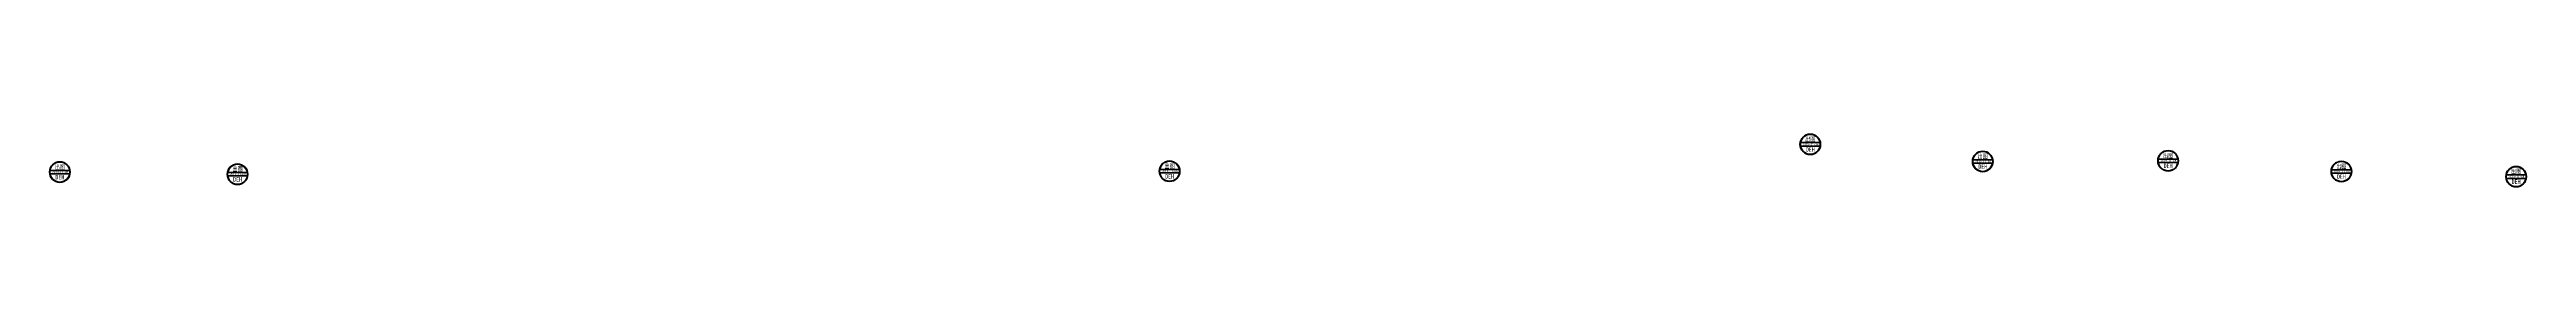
# Model space of a CAD drawing. Header units: millimetres. Extents: x 337848 to 378491, y -355245 to -338575.
# Drawn here: x 349069 to 352669, y -349798 to -349721 of the extents above; entities that cross this region are included whole.
import ezdxf
from ezdxf.enums import TextEntityAlignment as Align

# ---------------------------------------------------------------- set-up
doc = ezdxf.new("R2010")
doc.units = ezdxf.units.MM
doc.layers.add('印章专用-出图', color=1, linetype='Continuous', lineweight=80)
doc.styles.add('国标', font='simfang.ttf', dxfattribs={"width": 0.8})

# ---------------------------------------------------------------- blocks, each defined once
blk = doc.blocks.new('出图章')
at = {"layer": '印章专用-出图'}
h = blk.add_hatch(color=256, dxfattribs=at)
h.paths.add_polyline_path([(-15, 0, 1), (15, 0, 1)])
h.paths.add_polyline_path([(14.5, 0, -1), (-14.5, 0, -1)], flags=16)
h.paths.add_polyline_path([(-7.3, -12.3), (7.4, -12.3), (7.4, -2.7), (-7.3, -2.7)], flags=8)
at = {"layer": '印章专用-出图', "lineweight": 35}
for p, q in [((-14.3, 2.5), (14.3, 2.5)), ((-14.3, -2.5), (14.3, -2.5))]:
    blk.add_line(p, q, dxfattribs=at)
for radius in [15, 14.5]:
    blk.add_circle((0, 0), radius, dxfattribs=at)
at = {"layer": '印章专用-出图', "color": 4, "style": '国标', "width": 0.8}
blk.add_text('DEH', height=6.56, dxfattribs=at).set_placement((0, -10.7), align=Align.CENTER)
at = {"layer": '印章专用-出图', "color": 2, "style": '国标', "width": 0.8}
blk.add_attdef('XXXX.XX.XX', text='', height=3.5, dxfattribs=at).set_placement((0.4, 0.1), align=Align.MIDDLE_CENTER)
at = {"layer": '印章专用-出图', "color": 3, "style": '国标', "width": 0.8}
blk.add_attdef('出图', text='', height=6.6, dxfattribs=at).set_placement((0, 7.4), align=Align.MIDDLE_CENTER)
blk = doc.blocks.new('YZ-CT')
at = {"layer": '印章专用-出图'}
blk.add_blockref('出图章', (0.6, 0), dxfattribs=at).add_auto_attribs({'出图': '出图', 'XXXX.XX.XX': '2019-11-08'})

msp = doc.modelspace()

# ---------------------------------------------------------------- block references
at = {"layer": '印章专用-出图'}
for p in [(351627.737, -349735.538), (349083.096, -349775.929), (349341.404, -349779.14), (350696.284, -349774.738), (351878.332, -349760.407), (352147.857, -349759.495), (352399.761, -349775.102), (352653.754, -349782.604)]:
    msp.add_blockref('YZ-CT', p, dxfattribs=at)

doc.saveas('drawing.dxf')
